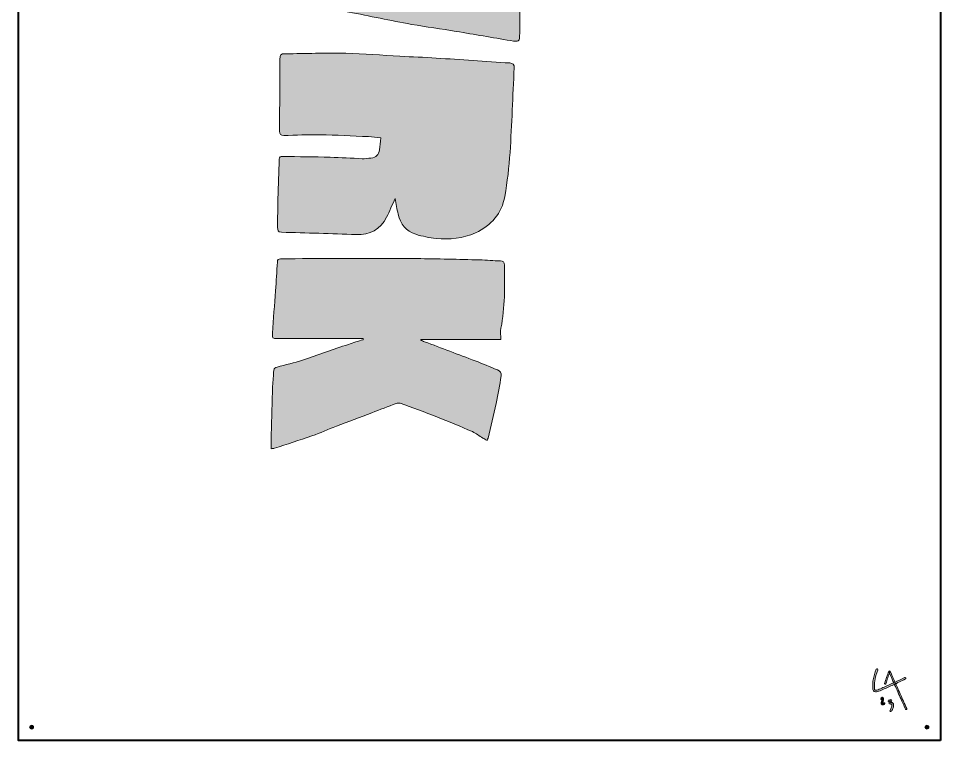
# Model space of a CAD drawing. Header units: millimetres. Extents: x 0 to 1200, y -2000 to 0.
# Drawn here: x 0 to 1200, y -2000 to -1060 of the extents above; entities that cross this region are included whole.
import ezdxf

# ---------------------------------------------------------------- set-up
doc = ezdxf.new("R2010")
doc.units = ezdxf.units.MM
doc.header["$MEASUREMENT"] = 0
for name, color, linetype, lineweight in [('2023-006', 7, 'Continuous', 0), ('Bounding Box', 7, 'Continuous', 0), ('Screws', 7, 'Continuous', 0)]:
    doc.layers.add(name, color=color, linetype=linetype, lineweight=lineweight)

# ---------------------------------------------------------------- blocks, each defined once
blk = doc.blocks.new('Block_0')
at = {"layer": '2023-006', "true_color": 0x000000, "transparency": 33554687}
h = blk.add_hatch(color=18, dxfattribs=at)
h.dxf.hatch_style = 2
edge = h.paths.add_edge_path()
edge.add_spline(control_points=[(495.3, -875.2), (487.1, -873.4), (478.8, -871.7), (470.6, -869.7), (431.5, -860), (392.4, -850.2), (353.3, -840.3), (345.5, -838.4), (345.4, -838.2), (345.4, -830.2), (345.7, -810.4), (346, -790.5), (346.4, -770.7), (346.7, -751.9), (347.2, -733.1), (347.4, -714.3), (347.4, -710.5), (348.7, -708.1), (352.4, -707.6), (363.4, -706.1), (374.4, -704.9), (385.3, -703.3), (392.3, -702.3), (399.3, -701.4), (406, -699.4), (417.6, -695.7), (429.5, -694.8), (441.5, -694.3), (461.5, -693.4), (481.4, -692.7), (501.4, -691.5), (525.5, -690.1), (549.6, -688.3), (573.7, -686.4), (589.4, -685.1), (605.1, -683.3), (620.8, -681.9), (632, -681), (643.2, -680.3), (654.5, -679.9), (660.4, -679.7), (661.2, -680.5), (661.1, -686.2), (660.6, -716.7), (660, -747.2), (659.5, -777.7), (659.4, -781.4), (658, -783), (654.1, -783.1), (642.1, -783.2), (630.1, -783.8), (618, -784.1), (593.7, -784.7), (569.4, -785.3), (545.1, -786), (519.4, -786.7), (493.7, -787.6), (468.1, -788.4), (466.6, -788.5), (465.1, -788.6), (463.5, -789.5), (468, -790.3), (472.5, -791), (477, -791.8), (491, -794.6), (504.9, -797.3), (518.9, -800.1), (538.6, -803.9), (558.4, -807.6), (578.1, -811.7), (592.1, -814.6), (606.1, -818), (620.2, -821.1), (631, -823.6), (641.8, -826.1), (652.7, -828.2), (656.5, -828.9), (657.8, -830.7), (657.6, -834.2), (657.1, -848.1), (656.6, -861.9), (656, -875.7), (655.4, -893.7), (654.7, -911.8), (654.1, -929.8), (653.8, -938.9), (653.6, -939.3), (644.7, -940.1), (620.7, -942), (596.6, -944), (572.5, -945.7), (539.1, -947.9), (505.7, -949.9), (472.3, -951.8), (465.1, -952.2), (458, -951.9), (450.8, -951.9), (450.8, -952.5), (450.7, -953.2), (450.7, -953.9), (459, -954.7), (467.3, -955.2), (475.5, -956.5), (491.4, -958.9), (507.2, -961.6), (523, -964.4), (541.5, -967.7), (559.9, -971), (578.3, -974.6), (591.2, -977.2), (603.9, -980.7), (616.8, -983.2), (627.1, -985.3), (637.5, -986.6), (647.9, -988), (652, -988.5), (653.5, -990.1), (653.4, -994.4), (653, -1022.6), (653, -1050.9), (652.5, -1079.2), (652.3, -1090.9), (651.9, -1091), (640.4, -1089.1), (616.9, -1085.1), (593.4, -1081), (569.9, -1077.1), (550.5, -1073.9), (531, -1071.4), (511.6, -1067.9), (484.4, -1062.9), (457.2, -1057.1), (430, -1051.9), (408.8, -1047.8), (387.5, -1044.1), (366.3, -1040.3), (359.9, -1039.1), (353.5, -1038.1), (347.2, -1037.1), (344.1, -1036.6), (342.8, -1034.9), (342.8, -1031.8), (342.9, -993.6), (342.9, -955.4), (343, -917.2), (343, -911.8), (343.4, -906.4), (344.1, -901), (344.2, -899.7), (346, -897.7), (347.4, -897.5), (370.1, -893.2), (392.8, -889), (415.6, -885.3), (434.8, -882.2), (454.1, -879.5), (473.5, -877.2), (480.6, -876.3), (487.8, -877.1), (495, -877.1), (495.1, -876.4), (495.2, -875.8), (495.3, -875.2)], knot_values=[0, 0, 0, 0, 1, 1, 1, 2, 2, 2, 3, 3, 3, 4, 4, 4, 5, 5, 5, 6, 6, 6, 7, 7, 7, 8, 8, 8, 9, 9, 9, 10, 10, 10, 11, 11, 11, 12, 12, 12, 13, 13, 13, 14, 14, 14, 15, 15, 15, 16, 16, 16, 17, 17, 17, 18, 18, 18, 19, 19, 19, 20, 20, 20, 21, 21, 21, 22, 22, 22, 23, 23, 23, 24, 24, 24, 25, 25, 25, 26, 26, 26, 27, 27, 27, 28, 28, 28, 29, 29, 29, 30, 30, 30, 31, 31, 31, 32, 32, 32, 33, 33, 33, 34, 34, 34, 35, 35, 35, 36, 36, 36, 37, 37, 37, 38, 38, 38, 39, 39, 39, 40, 40, 40, 41, 41, 41, 42, 42, 42, 43, 43, 43, 44, 44, 44, 45, 45, 45, 46, 46, 46, 47, 47, 47, 48, 48, 48, 49, 49, 49, 50, 50, 50, 51, 51, 51, 52, 52, 52, 53, 53, 53, 54, 54, 54, 54], degree=3, periodic=0)
h = blk.add_hatch(color=18, dxfattribs=at)
h.dxf.hatch_style = 2
edge = h.paths.add_edge_path()
edge.add_spline(control_points=[(490.4, -1294.4), (486.6, -1302.8), (483.4, -1311.1), (479.3, -1318.9), (471, -1334.7), (458, -1342.3), (439.7, -1341.5), (407.3, -1340.1), (374.9, -1339.3), (342.4, -1338.4), (337.8, -1338.2), (337.4, -1335.5), (337.4, -1332.2), (337.5, -1319.5), (337.5, -1306.9), (337.9, -1294.3), (338.3, -1277.3), (339.1, -1260.4), (339.6, -1243.4), (339.7, -1240.4), (340.9, -1239.7), (343.7, -1239.7), (364.5, -1240.2), (385.2, -1240.3), (405.9, -1240.8), (419.7, -1241.2), (433.5, -1242.2), (447.3, -1242.7), (451.2, -1242.8), (455.1, -1242.4), (458.9, -1241.9), (465.8, -1241), (468.9, -1238), (470, -1231), (470.8, -1226.2), (471.2, -1221.2), (471.8, -1215.7), (466.2, -1215.1), (460.9, -1214.2), (455.6, -1214), (434.6, -1213.1), (413.6, -1212), (392.6, -1211.7), (376.9, -1211.4), (361.2, -1212.1), (345.4, -1212.5), (341.2, -1212.7), (339.9, -1211.1), (339.9, -1207.1), (340.2, -1175.9), (340.2, -1144.8), (340.4, -1113.7), (340.5, -1107.1), (341.3, -1106.3), (347.7, -1106.2), (373.8, -1105.9), (400, -1105.1), (426.1, -1105.6), (449.6, -1106.1), (473.1, -1108.1), (496.6, -1109.4), (512.4, -1110.2), (528.1, -1110.8), (543.9, -1111.8), (575.8, -1113.9), (607.7, -1116.2), (639.6, -1118.2), (643.9, -1118.5), (645.5, -1120), (645.3, -1124.6), (643.5, -1161.2), (642.3, -1197.9), (639.9, -1234.5), (638.7, -1253.6), (636.4, -1272.8), (633.1, -1291.7), (629.2, -1314.1), (615.6, -1329.7), (594.9, -1339.1), (578.6, -1346.6), (561.4, -1348.1), (543.9, -1346.5), (534.9, -1345.7), (525.9, -1343.6), (517.2, -1341.1), (504.3, -1337.3), (497.4, -1327.5), (494.3, -1314.9), (492.6, -1308.3), (491.7, -1301.5), (490.4, -1294.4)], knot_values=[0, 0, 0, 0, 1, 1, 1, 2, 2, 2, 3, 3, 3, 4, 4, 4, 5, 5, 5, 6, 6, 6, 7, 7, 7, 8, 8, 8, 9, 9, 9, 10, 10, 10, 11, 11, 11, 12, 12, 12, 13, 13, 13, 14, 14, 14, 15, 15, 15, 16, 16, 16, 17, 17, 17, 18, 18, 18, 19, 19, 19, 20, 20, 20, 21, 21, 21, 22, 22, 22, 23, 23, 23, 24, 24, 24, 25, 25, 25, 26, 26, 26, 27, 27, 27, 28, 28, 28, 29, 29, 29, 30, 30, 30, 30], degree=3, periodic=0)
h = blk.add_hatch(color=18, dxfattribs=at)
h.dxf.hatch_style = 2
edge = h.paths.add_edge_path()
edge.add_spline(control_points=[(628, -1477.8), (592.8, -1477.8), (558.3, -1477.8), (523.7, -1477.8), (523.7, -1478.1), (523.6, -1478.3), (523.5, -1478.6), (525.2, -1479.4), (526.9, -1480.3), (528.6, -1480.9), (550.6, -1489.2), (572.7, -1497.4), (594.7, -1505.8), (604.3, -1509.4), (613.8, -1513.6), (623.4, -1517.4), (627.1, -1518.9), (629, -1521.5), (628.4, -1525.4), (626.4, -1537.4), (624.5, -1549.4), (622, -1561.2), (618.7, -1576.3), (614.9, -1591.3), (611.3, -1606.3), (611, -1607.2), (610.6, -1608), (610, -1609.3), (608.1, -1608.2), (606.3, -1607.3), (604.5, -1606.2), (600, -1603.4), (595.7, -1600.1), (590.9, -1597.9), (575.6, -1591.2), (560.3, -1584.8), (544.8, -1578.7), (528.9, -1572.5), (512.9, -1566.7), (496.8, -1561), (495.3, -1560.4), (493.2, -1560.6), (491.6, -1561.2), (481.1, -1565.2), (470.7, -1569.4), (460.2, -1573.3), (444.8, -1579.2), (429.3, -1584.9), (413.9, -1590.8), (403.3, -1594.9), (392.9, -1599.6), (382.1, -1603.4), (366, -1609.1), (349.7, -1614.2), (333.5, -1619.5), (332.3, -1619.9), (330.9, -1619.9), (329.1, -1620.2), (329.1, -1613.6), (329, -1607.3), (329.1, -1601), (329.7, -1580.3), (330.3, -1559.6), (331, -1538.8), (331.3, -1531.9), (332.1, -1525), (332.4, -1518.1), (332.5, -1515.1), (334.3, -1514.5), (336.7, -1513.9), (347.8, -1510.9), (359, -1508.4), (370, -1504.8), (389.9, -1498.3), (409.7, -1491.1), (429.5, -1484.3), (435.9, -1482.1), (442.3, -1480.2), (448.7, -1478.2), (448.6, -1477.7), (448.6, -1477.2), (448.6, -1476.8), (441, -1476.8), (433.3, -1476.8), (425.7, -1476.8), (396.3, -1476.7), (366.8, -1476.7), (337.4, -1476.6), (330.6, -1476.6), (330.4, -1476.4), (330.8, -1469.8), (332, -1451.3), (333.4, -1432.9), (334.7, -1414.5), (335.6, -1402.1), (336.5, -1389.7), (337.1, -1377.2), (337.3, -1374.3), (338, -1373), (341.3, -1373), (366.8, -1372.9), (392.3, -1372.5), (417.8, -1372.4), (451.4, -1372.4), (485, -1372.4), (518.6, -1372.7), (545.8, -1373), (573, -1373.7), (600.2, -1374.4), (609.3, -1374.7), (618.5, -1375.4), (627.6, -1375.8), (631.2, -1375.9), (632.4, -1377.5), (632.5, -1381.1), (633.1, -1408.6), (633.4, -1436.1), (628.1, -1463.3), (627.2, -1467.9), (628, -1472.8), (628, -1477.8)], knot_values=[0, 0, 0, 0, 1, 1, 1, 2, 2, 2, 3, 3, 3, 4, 4, 4, 5, 5, 5, 6, 6, 6, 7, 7, 7, 8, 8, 8, 9, 9, 9, 10, 10, 10, 11, 11, 11, 12, 12, 12, 13, 13, 13, 14, 14, 14, 15, 15, 15, 16, 16, 16, 17, 17, 17, 18, 18, 18, 19, 19, 19, 20, 20, 20, 21, 21, 21, 22, 22, 22, 23, 23, 23, 24, 24, 24, 25, 25, 25, 26, 26, 26, 27, 27, 27, 28, 28, 28, 29, 29, 29, 30, 30, 30, 31, 31, 31, 32, 32, 32, 33, 33, 33, 34, 34, 34, 35, 35, 35, 36, 36, 36, 37, 37, 37, 38, 38, 38, 39, 39, 39, 40, 40, 40, 40], degree=3, periodic=0)
at = {"layer": '2023-006'}
for points, knots in [([(495.3, -875.2), (487.1, -873.4), (478.8, -871.7), (470.6, -869.7), (431.5, -860), (392.4, -850.2), (353.3, -840.3), (345.5, -838.4), (345.4, -838.2), (345.4, -830.2), (345.7, -810.4), (346, -790.5), (346.4, -770.7), (346.7, -751.9), (347.2, -733.1), (347.4, -714.3), (347.4, -710.5), (348.7, -708.1), (352.4, -707.6), (363.4, -706.1), (374.4, -704.9), (385.3, -703.3), (392.3, -702.3), (399.3, -701.4), (406, -699.4), (417.6, -695.7), (429.5, -694.8), (441.5, -694.3), (461.5, -693.4), (481.4, -692.7), (501.4, -691.5), (525.5, -690.1), (549.6, -688.3), (573.7, -686.4), (589.4, -685.1), (605.1, -683.3), (620.8, -681.9), (632, -681), (643.2, -680.3), (654.5, -679.9), (660.4, -679.7), (661.2, -680.5), (661.1, -686.2), (660.6, -716.7), (660, -747.2), (659.5, -777.7), (659.4, -781.4), (658, -783), (654.1, -783.1), (642.1, -783.2), (630.1, -783.8), (618, -784.1), (593.7, -784.7), (569.4, -785.3), (545.1, -786), (519.4, -786.7), (493.7, -787.6), (468.1, -788.4), (466.6, -788.5), (465.1, -788.6), (463.5, -789.5), (468, -790.3), (472.5, -791), (477, -791.8), (491, -794.6), (504.9, -797.3), (518.9, -800.1), (538.6, -803.9), (558.4, -807.6), (578.1, -811.7), (592.1, -814.6), (606.1, -818), (620.2, -821.1), (631, -823.6), (641.8, -826.1), (652.7, -828.2), (656.5, -828.9), (657.8, -830.7), (657.6, -834.2), (657.1, -848.1), (656.6, -861.9), (656, -875.7), (655.4, -893.7), (654.7, -911.8), (654.1, -929.8), (653.8, -938.9), (653.6, -939.3), (644.7, -940.1), (620.7, -942), (596.6, -944), (572.5, -945.7), (539.1, -947.9), (505.7, -949.9), (472.3, -951.8), (465.1, -952.2), (458, -951.9), (450.8, -951.9), (450.8, -952.5), (450.7, -953.2), (450.7, -953.9), (459, -954.7), (467.3, -955.2), (475.5, -956.5), (491.4, -958.9), (507.2, -961.6), (523, -964.4), (541.5, -967.7), (559.9, -971), (578.3, -974.6), (591.2, -977.2), (603.9, -980.7), (616.8, -983.2), (627.1, -985.3), (637.5, -986.6), (647.9, -988), (652, -988.5), (653.5, -990.1), (653.4, -994.4), (653, -1022.6), (653, -1050.9), (652.5, -1079.2), (652.3, -1090.9), (651.9, -1091), (640.4, -1089.1), (616.9, -1085.1), (593.4, -1081), (569.9, -1077.1), (550.5, -1073.9), (531, -1071.4), (511.6, -1067.9), (484.4, -1062.9), (457.2, -1057.1), (430, -1051.9), (408.8, -1047.8), (387.5, -1044.1), (366.3, -1040.3), (359.9, -1039.1), (353.5, -1038.1), (347.2, -1037.1), (344.1, -1036.6), (342.8, -1034.9), (342.8, -1031.8), (342.9, -993.6), (342.9, -955.4), (343, -917.2), (343, -911.8), (343.4, -906.4), (344.1, -901), (344.2, -899.7), (346, -897.7), (347.4, -897.5), (370.1, -893.2), (392.8, -889), (415.6, -885.3), (434.8, -882.2), (454.1, -879.5), (473.5, -877.2), (480.6, -876.3), (487.8, -877.1), (495, -877.1), (495.1, -876.4), (495.2, -875.8), (495.3, -875.2)], [0, 0, 0, 0, 1, 1, 1, 2, 2, 2, 3, 3, 3, 4, 4, 4, 5, 5, 5, 6, 6, 6, 7, 7, 7, 8, 8, 8, 9, 9, 9, 10, 10, 10, 11, 11, 11, 12, 12, 12, 13, 13, 13, 14, 14, 14, 15, 15, 15, 16, 16, 16, 17, 17, 17, 18, 18, 18, 19, 19, 19, 20, 20, 20, 21, 21, 21, 22, 22, 22, 23, 23, 23, 24, 24, 24, 25, 25, 25, 26, 26, 26, 27, 27, 27, 28, 28, 28, 29, 29, 29, 30, 30, 30, 31, 31, 31, 32, 32, 32, 33, 33, 33, 34, 34, 34, 35, 35, 35, 36, 36, 36, 37, 37, 37, 38, 38, 38, 39, 39, 39, 40, 40, 40, 41, 41, 41, 42, 42, 42, 43, 43, 43, 44, 44, 44, 45, 45, 45, 46, 46, 46, 47, 47, 47, 48, 48, 48, 49, 49, 49, 50, 50, 50, 51, 51, 51, 52, 52, 52, 53, 53, 53, 54, 54, 54, 54]), ([(490.4, -1294.4), (486.6, -1302.8), (483.4, -1311.1), (479.3, -1318.9), (471, -1334.7), (458, -1342.3), (439.7, -1341.5), (407.3, -1340.1), (374.9, -1339.3), (342.4, -1338.4), (337.8, -1338.2), (337.4, -1335.5), (337.4, -1332.2), (337.5, -1319.5), (337.5, -1306.9), (337.9, -1294.3), (338.3, -1277.3), (339.1, -1260.4), (339.6, -1243.4), (339.7, -1240.4), (340.9, -1239.7), (343.7, -1239.7), (364.5, -1240.2), (385.2, -1240.3), (405.9, -1240.8), (419.7, -1241.2), (433.5, -1242.2), (447.3, -1242.7), (451.2, -1242.8), (455.1, -1242.4), (458.9, -1241.9), (465.8, -1241), (468.9, -1238), (470, -1231), (470.8, -1226.2), (471.2, -1221.2), (471.8, -1215.7), (466.2, -1215.1), (460.9, -1214.2), (455.6, -1214), (434.6, -1213.1), (413.6, -1212), (392.6, -1211.7), (376.9, -1211.4), (361.2, -1212.1), (345.4, -1212.5), (341.2, -1212.7), (339.9, -1211.1), (339.9, -1207.1), (340.2, -1175.9), (340.2, -1144.8), (340.4, -1113.7), (340.5, -1107.1), (341.3, -1106.3), (347.7, -1106.2), (373.8, -1105.9), (400, -1105.1), (426.1, -1105.6), (449.6, -1106.1), (473.1, -1108.1), (496.6, -1109.4), (512.4, -1110.2), (528.1, -1110.8), (543.9, -1111.8), (575.8, -1113.9), (607.7, -1116.2), (639.6, -1118.2), (643.9, -1118.5), (645.5, -1120), (645.3, -1124.6), (643.5, -1161.2), (642.3, -1197.9), (639.9, -1234.5), (638.7, -1253.6), (636.4, -1272.8), (633.1, -1291.7), (629.2, -1314.1), (615.6, -1329.7), (594.9, -1339.1), (578.6, -1346.6), (561.4, -1348.1), (543.9, -1346.5), (534.9, -1345.7), (525.9, -1343.6), (517.2, -1341.1), (504.3, -1337.3), (497.4, -1327.5), (494.3, -1314.9), (492.6, -1308.3), (491.7, -1301.5), (490.4, -1294.4)], [0, 0, 0, 0, 1, 1, 1, 2, 2, 2, 3, 3, 3, 4, 4, 4, 5, 5, 5, 6, 6, 6, 7, 7, 7, 8, 8, 8, 9, 9, 9, 10, 10, 10, 11, 11, 11, 12, 12, 12, 13, 13, 13, 14, 14, 14, 15, 15, 15, 16, 16, 16, 17, 17, 17, 18, 18, 18, 19, 19, 19, 20, 20, 20, 21, 21, 21, 22, 22, 22, 23, 23, 23, 24, 24, 24, 25, 25, 25, 26, 26, 26, 27, 27, 27, 28, 28, 28, 29, 29, 29, 30, 30, 30, 30]), ([(628, -1477.8), (592.8, -1477.8), (558.3, -1477.8), (523.7, -1477.8), (523.7, -1478.1), (523.6, -1478.3), (523.5, -1478.6), (525.2, -1479.4), (526.9, -1480.3), (528.6, -1480.9), (550.6, -1489.2), (572.7, -1497.4), (594.7, -1505.8), (604.3, -1509.4), (613.8, -1513.6), (623.4, -1517.4), (627.1, -1518.9), (629, -1521.5), (628.4, -1525.4), (626.4, -1537.4), (624.5, -1549.4), (622, -1561.2), (618.7, -1576.3), (614.9, -1591.3), (611.3, -1606.3), (611, -1607.2), (610.6, -1608), (610, -1609.3), (608.1, -1608.2), (606.3, -1607.3), (604.5, -1606.2), (600, -1603.4), (595.7, -1600.1), (590.9, -1597.9), (575.6, -1591.2), (560.3, -1584.8), (544.8, -1578.7), (528.9, -1572.5), (512.9, -1566.7), (496.8, -1561), (495.3, -1560.4), (493.2, -1560.6), (491.6, -1561.2), (481.1, -1565.2), (470.7, -1569.4), (460.2, -1573.3), (444.8, -1579.2), (429.3, -1584.9), (413.9, -1590.8), (403.3, -1594.9), (392.9, -1599.6), (382.1, -1603.4), (366, -1609.1), (349.7, -1614.2), (333.5, -1619.5), (332.3, -1619.9), (330.9, -1619.9), (329.1, -1620.2), (329.1, -1613.6), (329, -1607.3), (329.1, -1601), (329.7, -1580.3), (330.3, -1559.6), (331, -1538.8), (331.3, -1531.9), (332.1, -1525), (332.4, -1518.1), (332.5, -1515.1), (334.3, -1514.5), (336.7, -1513.9), (347.8, -1510.9), (359, -1508.4), (370, -1504.8), (389.9, -1498.3), (409.7, -1491.1), (429.5, -1484.3), (435.9, -1482.1), (442.3, -1480.2), (448.7, -1478.2), (448.6, -1477.7), (448.6, -1477.2), (448.6, -1476.8), (441, -1476.8), (433.3, -1476.8), (425.7, -1476.8), (396.3, -1476.7), (366.8, -1476.7), (337.4, -1476.6), (330.6, -1476.6), (330.4, -1476.4), (330.8, -1469.8), (332, -1451.3), (333.4, -1432.9), (334.7, -1414.5), (335.6, -1402.1), (336.5, -1389.7), (337.1, -1377.2), (337.3, -1374.3), (338, -1373), (341.3, -1373), (366.8, -1372.9), (392.3, -1372.5), (417.8, -1372.4), (451.4, -1372.4), (485, -1372.4), (518.6, -1372.7), (545.8, -1373), (573, -1373.7), (600.2, -1374.4), (609.3, -1374.7), (618.5, -1375.4), (627.6, -1375.8), (631.2, -1375.9), (632.4, -1377.5), (632.5, -1381.1), (633.1, -1408.6), (633.4, -1436.1), (628.1, -1463.3), (627.2, -1467.9), (628, -1472.8), (628, -1477.8)], [0, 0, 0, 0, 1, 1, 1, 2, 2, 2, 3, 3, 3, 4, 4, 4, 5, 5, 5, 6, 6, 6, 7, 7, 7, 8, 8, 8, 9, 9, 9, 10, 10, 10, 11, 11, 11, 12, 12, 12, 13, 13, 13, 14, 14, 14, 15, 15, 15, 16, 16, 16, 17, 17, 17, 18, 18, 18, 19, 19, 19, 20, 20, 20, 21, 21, 21, 22, 22, 22, 23, 23, 23, 24, 24, 24, 25, 25, 25, 26, 26, 26, 27, 27, 27, 28, 28, 28, 29, 29, 29, 30, 30, 30, 31, 31, 31, 32, 32, 32, 33, 33, 33, 34, 34, 34, 35, 35, 35, 36, 36, 36, 37, 37, 37, 38, 38, 38, 39, 39, 39, 40, 40, 40, 40])]:
    blk.add_open_spline(points, degree=3, knots=knots, dxfattribs=at)

msp = doc.modelspace()

# ---------------------------------------------------------------- hatches: boundary and pattern name
at = {"layer": '2023-006', "true_color": 0x000000, "transparency": 33554687}
h = msp.add_hatch(color=18, dxfattribs=at)
h.dxf.hatch_style = 2
edge = h.paths.add_edge_path()
edge.add_spline(control_points=[(1116.5, -1907), (1114.6, -1911.4), (1113.2, -1916.1), (1112.5, -1920.9), (1112.1, -1923.3), (1111.9, -1925.8), (1111.9, -1928.2), (1111.9, -1929.4), (1111.9, -1930.6), (1111.9, -1931.7), (1112, -1932.9), (1112.1, -1934.1), (1112.8, -1935.1), (1114.1, -1936.8), (1116.4, -1936.8), (1118.3, -1936.2), (1119.4, -1935.9), (1120.4, -1935.4), (1121.4, -1935), (1122.7, -1934.5), (1123.9, -1933.9), (1125.1, -1933.4), (1129.7, -1931.4), (1134.4, -1929.3), (1139, -1927.2), (1144.1, -1924.8), (1149.3, -1922.3), (1154.4, -1919.7), (1154.9, -1919.5), (1155, -1918.7), (1154.8, -1918.2), (1154.4, -1917.7), (1153.8, -1917.6), (1153.3, -1917.8), (1144.5, -1922.2), (1135.7, -1926.4), (1126.8, -1930.3), (1124.6, -1931.2), (1122.5, -1932.2), (1120.3, -1933.1), (1119.3, -1933.5), (1118.4, -1933.9), (1117.4, -1934.2), (1116.9, -1934.3), (1116.7, -1934.4), (1116.3, -1934.4), (1115.8, -1934.4), (1115.7, -1934.4), (1115.2, -1934.3), (1115.1, -1934.2), (1114.8, -1934.1), (1114.6, -1933.8), (1114.4, -1933.6), (1114.3, -1933.1), (1114.2, -1932.7), (1114.1, -1931.8), (1114.1, -1930.6), (1114.1, -1929.6), (1114.1, -1927.3), (1114.2, -1925), (1114.5, -1922.7), (1115.1, -1917.7), (1116.4, -1912.7), (1118.5, -1908.1), (1118.7, -1907.5), (1118.6, -1906.9), (1118.1, -1906.6), (1117.6, -1906.3), (1116.8, -1906.4), (1116.5, -1907), (1116.5, -1907), (1116.5, -1907), (1116.5, -1907)], knot_values=[0, 0, 0, 0, 1, 1, 1, 2, 2, 2, 3, 3, 3, 4, 4, 4, 5, 5, 5, 6, 6, 6, 7, 7, 7, 8, 8, 8, 9, 9, 9, 10, 10, 10, 11, 11, 11, 12, 12, 12, 13, 13, 13, 14, 14, 14, 15, 15, 15, 16, 16, 16, 17, 17, 17, 18, 18, 18, 19, 19, 19, 20, 20, 20, 21, 21, 21, 22, 22, 22, 23, 23, 23, 24, 24, 24, 24], degree=3, periodic=0)
h = msp.add_hatch(color=18, dxfattribs=at)
h.dxf.hatch_style = 2
edge = h.paths.add_edge_path()
edge.add_spline(control_points=[(1129.1, -1926), (1130.4, -1920.7), (1132.3, -1915.5), (1134.6, -1910.5), (1134.1, -1910.5), (1133.5, -1910.5), (1133, -1910.5), (1135.8, -1916.8), (1138.6, -1923.1), (1141.4, -1929.5), (1144.2, -1935.8), (1147, -1942.1), (1149.8, -1948.4), (1151.4, -1952), (1153, -1955.5), (1154.5, -1959.1), (1154.7, -1959.5), (1155.4, -1959.6), (1155.7, -1959.4), (1156.2, -1959.2), (1156.2, -1958.7), (1156.1, -1958.2), (1153.3, -1951.9), (1150.5, -1945.5), (1147.7, -1939.2), (1144.9, -1932.9), (1142.1, -1926.6), (1139.3, -1920.3), (1137.7, -1916.7), (1136.1, -1913.1), (1134.6, -1909.6), (1134.3, -1909), (1133.3, -1909), (1133, -1909.6), (1130.7, -1914.7), (1128.8, -1920.1), (1127.4, -1925.5), (1127.1, -1926.6), (1128.8, -1927.1), (1129.1, -1926), (1129.1, -1926), (1129.1, -1926), (1129.1, -1926)], knot_values=[0, 0, 0, 0, 1, 1, 1, 2, 2, 2, 3, 3, 3, 4, 4, 4, 5, 5, 5, 6, 6, 6, 7, 7, 7, 8, 8, 8, 9, 9, 9, 10, 10, 10, 11, 11, 11, 12, 12, 12, 13, 13, 13, 14, 14, 14, 14], degree=3, periodic=0)
h = msp.add_hatch(color=18, dxfattribs=at)
h.dxf.hatch_style = 2
edge = h.paths.add_edge_path()
edge.add_spline(control_points=[(1124.3, -1946.2), (1124.4, -1945.9), (1124.5, -1945.8), (1124.6, -1945.7), (1124.8, -1945.5), (1124.6, -1945.7), (1124.8, -1945.5), (1124.9, -1945.4), (1125.1, -1945.4), (1125.2, -1945.3), (1124.8, -1945.3), (1124.3, -1945.2), (1123.9, -1945.1), (1123.8, -1945), (1123.9, -1945.2), (1124, -1945.3), (1123.9, -1945.1), (1124, -1945.3), (1124, -1945.4), (1124, -1945.4), (1124, -1945.4), (1124, -1945.3), (1124, -1945.4), (1124, -1945.5), (1124, -1945.5), (1124, -1945.6), (1124, -1945.7), (1124, -1945.8), (1123.9, -1946.1), (1124, -1945.7), (1123.9, -1946), (1123.9, -1946.1), (1123.9, -1946.2), (1123.9, -1946.3), (1123.8, -1946.5), (1123.8, -1946.7), (1123.7, -1946.9), (1123.4, -1948), (1123.1, -1949.2), (1123, -1950.3), (1122.9, -1951.5), (1122.9, -1952.7), (1124.1, -1953.3), (1125.2, -1953.8), (1126.4, -1953.4), (1127.3, -1952.8), (1127.8, -1952.4), (1128, -1951.8), (1127.7, -1951.3), (1127.4, -1950.8), (1126.7, -1950.5), (1126.2, -1950.9), (1126, -1951), (1125.8, -1951.1), (1125.6, -1951.2), (1125.5, -1951.3), (1125.5, -1951.3), (1125.5, -1951.3), (1125.4, -1951.3), (1125.2, -1951.4), (1125.3, -1951.4), (1125.2, -1951.4), (1125.2, -1951.4), (1125.1, -1951.4), (1125.3, -1951.4), (1125, -1951.3), (1125.1, -1951.3), (1124.9, -1951.2), (1125.1, -1951.5), (1125.2, -1951.5), (1125.1, -1951.4), (1125.2, -1950.4), (1125.2, -1950.2), (1125.3, -1949.7), (1125.4, -1949.3), (1125.5, -1948.8), (1125.9, -1947.1), (1126.8, -1945.1), (1125.4, -1943.6), (1125.1, -1943.2), (1124.5, -1943.2), (1124.1, -1943.4), (1123.4, -1943.7), (1122.7, -1944.4), (1122.4, -1945.1), (1122.1, -1945.6), (1122.2, -1946.3), (1122.8, -1946.6), (1123.3, -1946.9), (1124, -1946.8), (1124.3, -1946.2), (1124.3, -1946.2), (1124.3, -1946.2), (1124.3, -1946.2)], knot_values=[0, 0, 0, 0, 1, 1, 1, 2, 2, 2, 3, 3, 3, 4, 4, 4, 5, 5, 5, 6, 6, 6, 7, 7, 7, 8, 8, 8, 9, 9, 9, 10, 10, 10, 11, 11, 11, 12, 12, 12, 13, 13, 13, 14, 14, 14, 15, 15, 15, 16, 16, 16, 17, 17, 17, 18, 18, 18, 19, 19, 19, 20, 20, 20, 21, 21, 21, 22, 22, 22, 23, 23, 23, 24, 24, 24, 25, 25, 25, 26, 26, 26, 27, 27, 27, 28, 28, 28, 29, 29, 29, 30, 30, 30, 31, 31, 31, 31], degree=3, periodic=0)
h = msp.add_hatch(color=18, dxfattribs=at)
h.dxf.hatch_style = 2
edge = h.paths.add_edge_path()
edge.add_spline(control_points=[(1133.6, -1949.3), (1134.2, -1948.8), (1134.9, -1948.6), (1135.6, -1948.6), (1135.2, -1948.3), (1134.9, -1947.9), (1134.5, -1947.5), (1134.5, -1948.1), (1134.3, -1948.6), (1133.9, -1949.1), (1133.7, -1949.4), (1133.4, -1949.6), (1133.2, -1949.9), (1133, -1950.3), (1133, -1950.8), (1133.1, -1951.2), (1133.4, -1952.1), (1134.3, -1952.5), (1135.2, -1952.4), (1135.4, -1952.4), (1135.7, -1952.4), (1135.9, -1952.3), (1136, -1952.3), (1136.2, -1952.3), (1136.1, -1952.3), (1136.3, -1952.3), (1136.4, -1952.4), (1136.6, -1952.6), (1136.7, -1952.7), (1136.8, -1952.9), (1136.9, -1953.2), (1137, -1953.5), (1137, -1953.8), (1136.9, -1954.2), (1136.8, -1954.9), (1136.6, -1955.6), (1136.4, -1956.3), (1135.9, -1957.8), (1135.3, -1959.2), (1134.5, -1960.5), (1133.7, -1961.7), (1135.6, -1962.8), (1136.4, -1961.6), (1137.2, -1960.2), (1137.9, -1958.7), (1138.4, -1957.2), (1139, -1955.6), (1139.5, -1953.7), (1138.8, -1952.1), (1138.5, -1951.4), (1138, -1950.8), (1137.3, -1950.4), (1136.6, -1950.1), (1135.8, -1950.1), (1135, -1950.2), (1134.8, -1950.3), (1135, -1950.2), (1135.1, -1950.3), (1135.3, -1950.5), (1135.3, -1950.8), (1135.1, -1951), (1135.2, -1951), (1135.2, -1950.9), (1135.3, -1950.8), (1135.6, -1950.6), (1135.8, -1950.2), (1136, -1949.9), (1136.5, -1949.2), (1136.7, -1948.4), (1136.7, -1947.5), (1136.7, -1946.9), (1136.2, -1946.4), (1135.6, -1946.4), (1134.5, -1946.4), (1133.4, -1946.7), (1132.5, -1947.4), (1132, -1947.7), (1131.8, -1948.3), (1132.1, -1948.9), (1132.4, -1949.4), (1133.1, -1949.6), (1133.6, -1949.3), (1133.6, -1949.3), (1133.6, -1949.3), (1133.6, -1949.3)], knot_values=[0, 0, 0, 0, 1, 1, 1, 2, 2, 2, 3, 3, 3, 4, 4, 4, 5, 5, 5, 6, 6, 6, 7, 7, 7, 8, 8, 8, 9, 9, 9, 10, 10, 10, 11, 11, 11, 12, 12, 12, 13, 13, 13, 14, 14, 14, 15, 15, 15, 16, 16, 16, 17, 17, 17, 18, 18, 18, 19, 19, 19, 20, 20, 20, 21, 21, 21, 22, 22, 22, 23, 23, 23, 24, 24, 24, 25, 25, 25, 26, 26, 26, 27, 27, 27, 28, 28, 28, 28], degree=3, periodic=0)
at = {"layer": 'Screws', "true_color": 0x000000, "transparency": 33554687}
h = msp.add_hatch(color=18, dxfattribs=at)
h.dxf.hatch_style = 2
edge = h.paths.add_edge_path()
edge.add_ellipse((17.3, -1982.4), major_axis=(2.56, 0), ratio=0.965517, start_angle=0, end_angle=360)
h = msp.add_hatch(color=18, dxfattribs=at)
h.dxf.hatch_style = 2
edge = h.paths.add_edge_path()
edge.add_ellipse((1182.4, -1982.4), major_axis=(2.56, 0), ratio=0.965517, start_angle=0, end_angle=360)

# ---------------------------------------------------------------- linework, layer by layer
at = {"layer": '2023-006'}
for points, knots in [([(1116.5, -1907), (1114.6, -1911.4), (1113.2, -1916.1), (1112.5, -1920.9), (1112.1, -1923.3), (1111.9, -1925.8), (1111.9, -1928.2), (1111.9, -1929.4), (1111.9, -1930.6), (1111.9, -1931.7), (1112, -1932.9), (1112.1, -1934.1), (1112.8, -1935.1), (1114.1, -1936.8), (1116.4, -1936.8), (1118.3, -1936.2), (1119.4, -1935.9), (1120.4, -1935.4), (1121.4, -1935), (1122.7, -1934.5), (1123.9, -1933.9), (1125.1, -1933.4), (1129.7, -1931.4), (1134.4, -1929.3), (1139, -1927.2), (1144.1, -1924.8), (1149.3, -1922.3), (1154.4, -1919.7), (1154.9, -1919.5), (1155, -1918.7), (1154.8, -1918.2), (1154.4, -1917.7), (1153.8, -1917.6), (1153.3, -1917.8), (1144.5, -1922.2), (1135.7, -1926.4), (1126.8, -1930.3), (1124.6, -1931.2), (1122.5, -1932.2), (1120.3, -1933.1), (1119.3, -1933.5), (1118.4, -1933.9), (1117.4, -1934.2), (1116.9, -1934.3), (1116.7, -1934.4), (1116.3, -1934.4), (1115.8, -1934.4), (1115.7, -1934.4), (1115.2, -1934.3), (1115.1, -1934.2), (1114.8, -1934.1), (1114.6, -1933.8), (1114.4, -1933.6), (1114.3, -1933.1), (1114.2, -1932.7), (1114.1, -1931.8), (1114.1, -1930.6), (1114.1, -1929.6), (1114.1, -1927.3), (1114.2, -1925), (1114.5, -1922.7), (1115.1, -1917.7), (1116.4, -1912.7), (1118.5, -1908.1), (1118.7, -1907.5), (1118.6, -1906.9), (1118.1, -1906.6), (1117.6, -1906.3), (1116.8, -1906.4), (1116.5, -1907), (1116.5, -1907), (1116.5, -1907), (1116.5, -1907)], [0, 0, 0, 0, 1, 1, 1, 2, 2, 2, 3, 3, 3, 4, 4, 4, 5, 5, 5, 6, 6, 6, 7, 7, 7, 8, 8, 8, 9, 9, 9, 10, 10, 10, 11, 11, 11, 12, 12, 12, 13, 13, 13, 14, 14, 14, 15, 15, 15, 16, 16, 16, 17, 17, 17, 18, 18, 18, 19, 19, 19, 20, 20, 20, 21, 21, 21, 22, 22, 22, 23, 23, 23, 24, 24, 24, 24]), ([(1129.1, -1926), (1130.4, -1920.7), (1132.3, -1915.5), (1134.6, -1910.5), (1134.1, -1910.5), (1133.5, -1910.5), (1133, -1910.5), (1135.8, -1916.8), (1138.6, -1923.1), (1141.4, -1929.5), (1144.2, -1935.8), (1147, -1942.1), (1149.8, -1948.4), (1151.4, -1952), (1153, -1955.5), (1154.5, -1959.1), (1154.7, -1959.5), (1155.4, -1959.6), (1155.7, -1959.4), (1156.2, -1959.2), (1156.2, -1958.7), (1156.1, -1958.2), (1153.3, -1951.9), (1150.5, -1945.5), (1147.7, -1939.2), (1144.9, -1932.9), (1142.1, -1926.6), (1139.3, -1920.3), (1137.7, -1916.7), (1136.1, -1913.1), (1134.6, -1909.6), (1134.3, -1909), (1133.3, -1909), (1133, -1909.6), (1130.7, -1914.7), (1128.8, -1920.1), (1127.4, -1925.5), (1127.1, -1926.6), (1128.8, -1927.1), (1129.1, -1926), (1129.1, -1926), (1129.1, -1926), (1129.1, -1926)], [0, 0, 0, 0, 1, 1, 1, 2, 2, 2, 3, 3, 3, 4, 4, 4, 5, 5, 5, 6, 6, 6, 7, 7, 7, 8, 8, 8, 9, 9, 9, 10, 10, 10, 11, 11, 11, 12, 12, 12, 13, 13, 13, 14, 14, 14, 14]), ([(1124.3, -1946.2), (1124.4, -1945.9), (1124.5, -1945.8), (1124.6, -1945.7), (1124.8, -1945.5), (1124.6, -1945.7), (1124.8, -1945.5), (1124.9, -1945.4), (1125.1, -1945.4), (1125.2, -1945.3), (1124.8, -1945.3), (1124.3, -1945.2), (1123.9, -1945.1), (1123.8, -1945), (1123.9, -1945.2), (1124, -1945.3), (1123.9, -1945.1), (1124, -1945.3), (1124, -1945.4), (1124, -1945.4), (1124, -1945.4), (1124, -1945.3), (1124, -1945.4), (1124, -1945.5), (1124, -1945.5), (1124, -1945.6), (1124, -1945.7), (1124, -1945.8), (1123.9, -1946.1), (1124, -1945.7), (1123.9, -1946), (1123.9, -1946.1), (1123.9, -1946.2), (1123.9, -1946.3), (1123.8, -1946.5), (1123.8, -1946.7), (1123.7, -1946.9), (1123.4, -1948), (1123.1, -1949.2), (1123, -1950.3), (1122.9, -1951.5), (1122.9, -1952.7), (1124.1, -1953.3), (1125.2, -1953.8), (1126.4, -1953.4), (1127.3, -1952.8), (1127.8, -1952.4), (1128, -1951.8), (1127.7, -1951.3), (1127.4, -1950.8), (1126.7, -1950.5), (1126.2, -1950.9), (1126, -1951), (1125.8, -1951.1), (1125.6, -1951.2), (1125.5, -1951.3), (1125.5, -1951.3), (1125.5, -1951.3), (1125.4, -1951.3), (1125.2, -1951.4), (1125.3, -1951.4), (1125.2, -1951.4), (1125.2, -1951.4), (1125.1, -1951.4), (1125.3, -1951.4), (1125, -1951.3), (1125.1, -1951.3), (1124.9, -1951.2), (1125.1, -1951.5), (1125.2, -1951.5), (1125.1, -1951.4), (1125.2, -1950.4), (1125.2, -1950.2), (1125.3, -1949.7), (1125.4, -1949.3), (1125.5, -1948.8), (1125.9, -1947.1), (1126.8, -1945.1), (1125.4, -1943.6), (1125.1, -1943.2), (1124.5, -1943.2), (1124.1, -1943.4), (1123.4, -1943.7), (1122.7, -1944.4), (1122.4, -1945.1), (1122.1, -1945.6), (1122.2, -1946.3), (1122.8, -1946.6), (1123.3, -1946.9), (1124, -1946.8), (1124.3, -1946.2), (1124.3, -1946.2), (1124.3, -1946.2), (1124.3, -1946.2)], [0, 0, 0, 0, 1, 1, 1, 2, 2, 2, 3, 3, 3, 4, 4, 4, 5, 5, 5, 6, 6, 6, 7, 7, 7, 8, 8, 8, 9, 9, 9, 10, 10, 10, 11, 11, 11, 12, 12, 12, 13, 13, 13, 14, 14, 14, 15, 15, 15, 16, 16, 16, 17, 17, 17, 18, 18, 18, 19, 19, 19, 20, 20, 20, 21, 21, 21, 22, 22, 22, 23, 23, 23, 24, 24, 24, 25, 25, 25, 26, 26, 26, 27, 27, 27, 28, 28, 28, 29, 29, 29, 30, 30, 30, 31, 31, 31, 31]), ([(1133.6, -1949.3), (1134.2, -1948.8), (1134.9, -1948.6), (1135.6, -1948.6), (1135.2, -1948.3), (1134.9, -1947.9), (1134.5, -1947.5), (1134.5, -1948.1), (1134.3, -1948.6), (1133.9, -1949.1), (1133.7, -1949.4), (1133.4, -1949.6), (1133.2, -1949.9), (1133, -1950.3), (1133, -1950.8), (1133.1, -1951.2), (1133.4, -1952.1), (1134.3, -1952.5), (1135.2, -1952.4), (1135.4, -1952.4), (1135.7, -1952.4), (1135.9, -1952.3), (1136, -1952.3), (1136.2, -1952.3), (1136.1, -1952.3), (1136.3, -1952.3), (1136.4, -1952.4), (1136.6, -1952.6), (1136.7, -1952.7), (1136.8, -1952.9), (1136.9, -1953.2), (1137, -1953.5), (1137, -1953.8), (1136.9, -1954.2), (1136.8, -1954.9), (1136.6, -1955.6), (1136.4, -1956.3), (1135.9, -1957.8), (1135.3, -1959.2), (1134.5, -1960.5), (1133.7, -1961.7), (1135.6, -1962.8), (1136.4, -1961.6), (1137.2, -1960.2), (1137.9, -1958.7), (1138.4, -1957.2), (1139, -1955.6), (1139.5, -1953.7), (1138.8, -1952.1), (1138.5, -1951.4), (1138, -1950.8), (1137.3, -1950.4), (1136.6, -1950.1), (1135.8, -1950.1), (1135, -1950.2), (1134.8, -1950.3), (1135, -1950.2), (1135.1, -1950.3), (1135.3, -1950.5), (1135.3, -1950.8), (1135.1, -1951), (1135.2, -1951), (1135.2, -1950.9), (1135.3, -1950.8), (1135.6, -1950.6), (1135.8, -1950.2), (1136, -1949.9), (1136.5, -1949.2), (1136.7, -1948.4), (1136.7, -1947.5), (1136.7, -1946.9), (1136.2, -1946.4), (1135.6, -1946.4), (1134.5, -1946.4), (1133.4, -1946.7), (1132.5, -1947.4), (1132, -1947.7), (1131.8, -1948.3), (1132.1, -1948.9), (1132.4, -1949.4), (1133.1, -1949.6), (1133.6, -1949.3), (1133.6, -1949.3), (1133.6, -1949.3), (1133.6, -1949.3)], [0, 0, 0, 0, 1, 1, 1, 2, 2, 2, 3, 3, 3, 4, 4, 4, 5, 5, 5, 6, 6, 6, 7, 7, 7, 8, 8, 8, 9, 9, 9, 10, 10, 10, 11, 11, 11, 12, 12, 12, 13, 13, 13, 14, 14, 14, 15, 15, 15, 16, 16, 16, 17, 17, 17, 18, 18, 18, 19, 19, 19, 20, 20, 20, 21, 21, 21, 22, 22, 22, 23, 23, 23, 24, 24, 24, 25, 25, 25, 26, 26, 26, 27, 27, 27, 28, 28, 28, 28])]:
    msp.add_open_spline(points, degree=3, knots=knots, dxfattribs=at)
at = {"layer": 'Bounding Box', "color": 18, "lineweight": 40, "true_color": 0x000000}
msp.add_lwpolyline([(1200.2, -1999.8), (0.2, -1999.8), (0.2, 0.2), (1200.2, 0.2)], close=True, dxfattribs=at)
at = {"layer": 'Screws'}
for centre in [(17.3, -1982.4), (1182.4, -1982.4)]:
    msp.add_ellipse(centre, major_axis=(2.56, 0), ratio=0.965517, dxfattribs=at)

# ---------------------------------------------------------------- block references
at = {"layer": '2023-006'}
msp.add_blockref('Block_0', (0, 0), dxfattribs=at)

doc.saveas('drawing.dxf')
